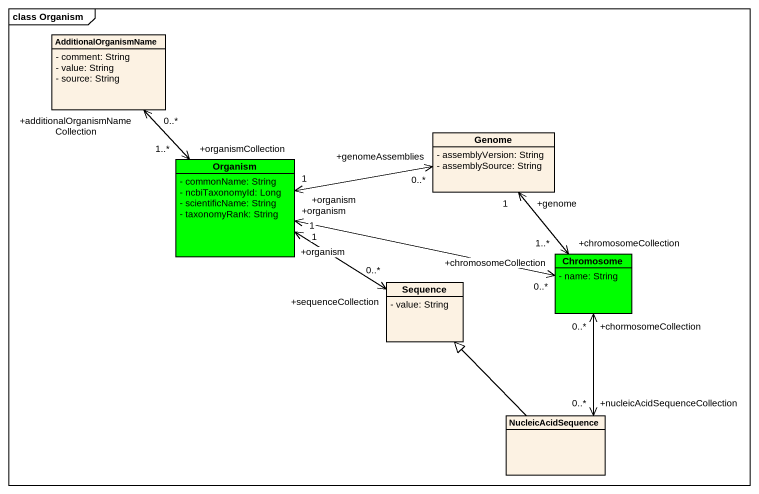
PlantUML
@startuml
mainframe class Organism
hide circle
hide empty members
skinparam classAttributeIconSize 0
class AdditionalOrganismName {
  - comment: String
  - value: String
  - source: String
}
class Genome {
  - assemblyVersion: String
  - assemblySource: String
}
class Organism #00FF00 {
  - commonName: String
  - ncbiTaxonomyId: Long
  - scientificName: String
  - taxonomyRank: String
}
class Chromosome #00FF00 {
  - name: String
}
class Sequence {
  - value: String
}
class NucleicAcidSequence
Genome "+genome\n1" <--> "+chromosomeCollection\n1..*" Chromosome
Organism "+organismCollection\n1..*" <-up-> "+additionalOrganismNameCollection\n0..*" AdditionalOrganismName
Organism "+organism\n1" <-right-> "+genomeAssemblies\n0..*" Genome
Organism "+organism\n1" <-right-> "+sequenceCollection\n0..*" Sequence
Chromosome "+chromosomeCollection\n0..*" <-left-> "+organism\n1" Organism
Chromosome "+chormosomeCollection\n0..*" <--> "+nucleicAcidSequenceCollection\n0..*" NucleicAcidSequence
NucleicAcidSequence -up-|> Sequence
@enduml
